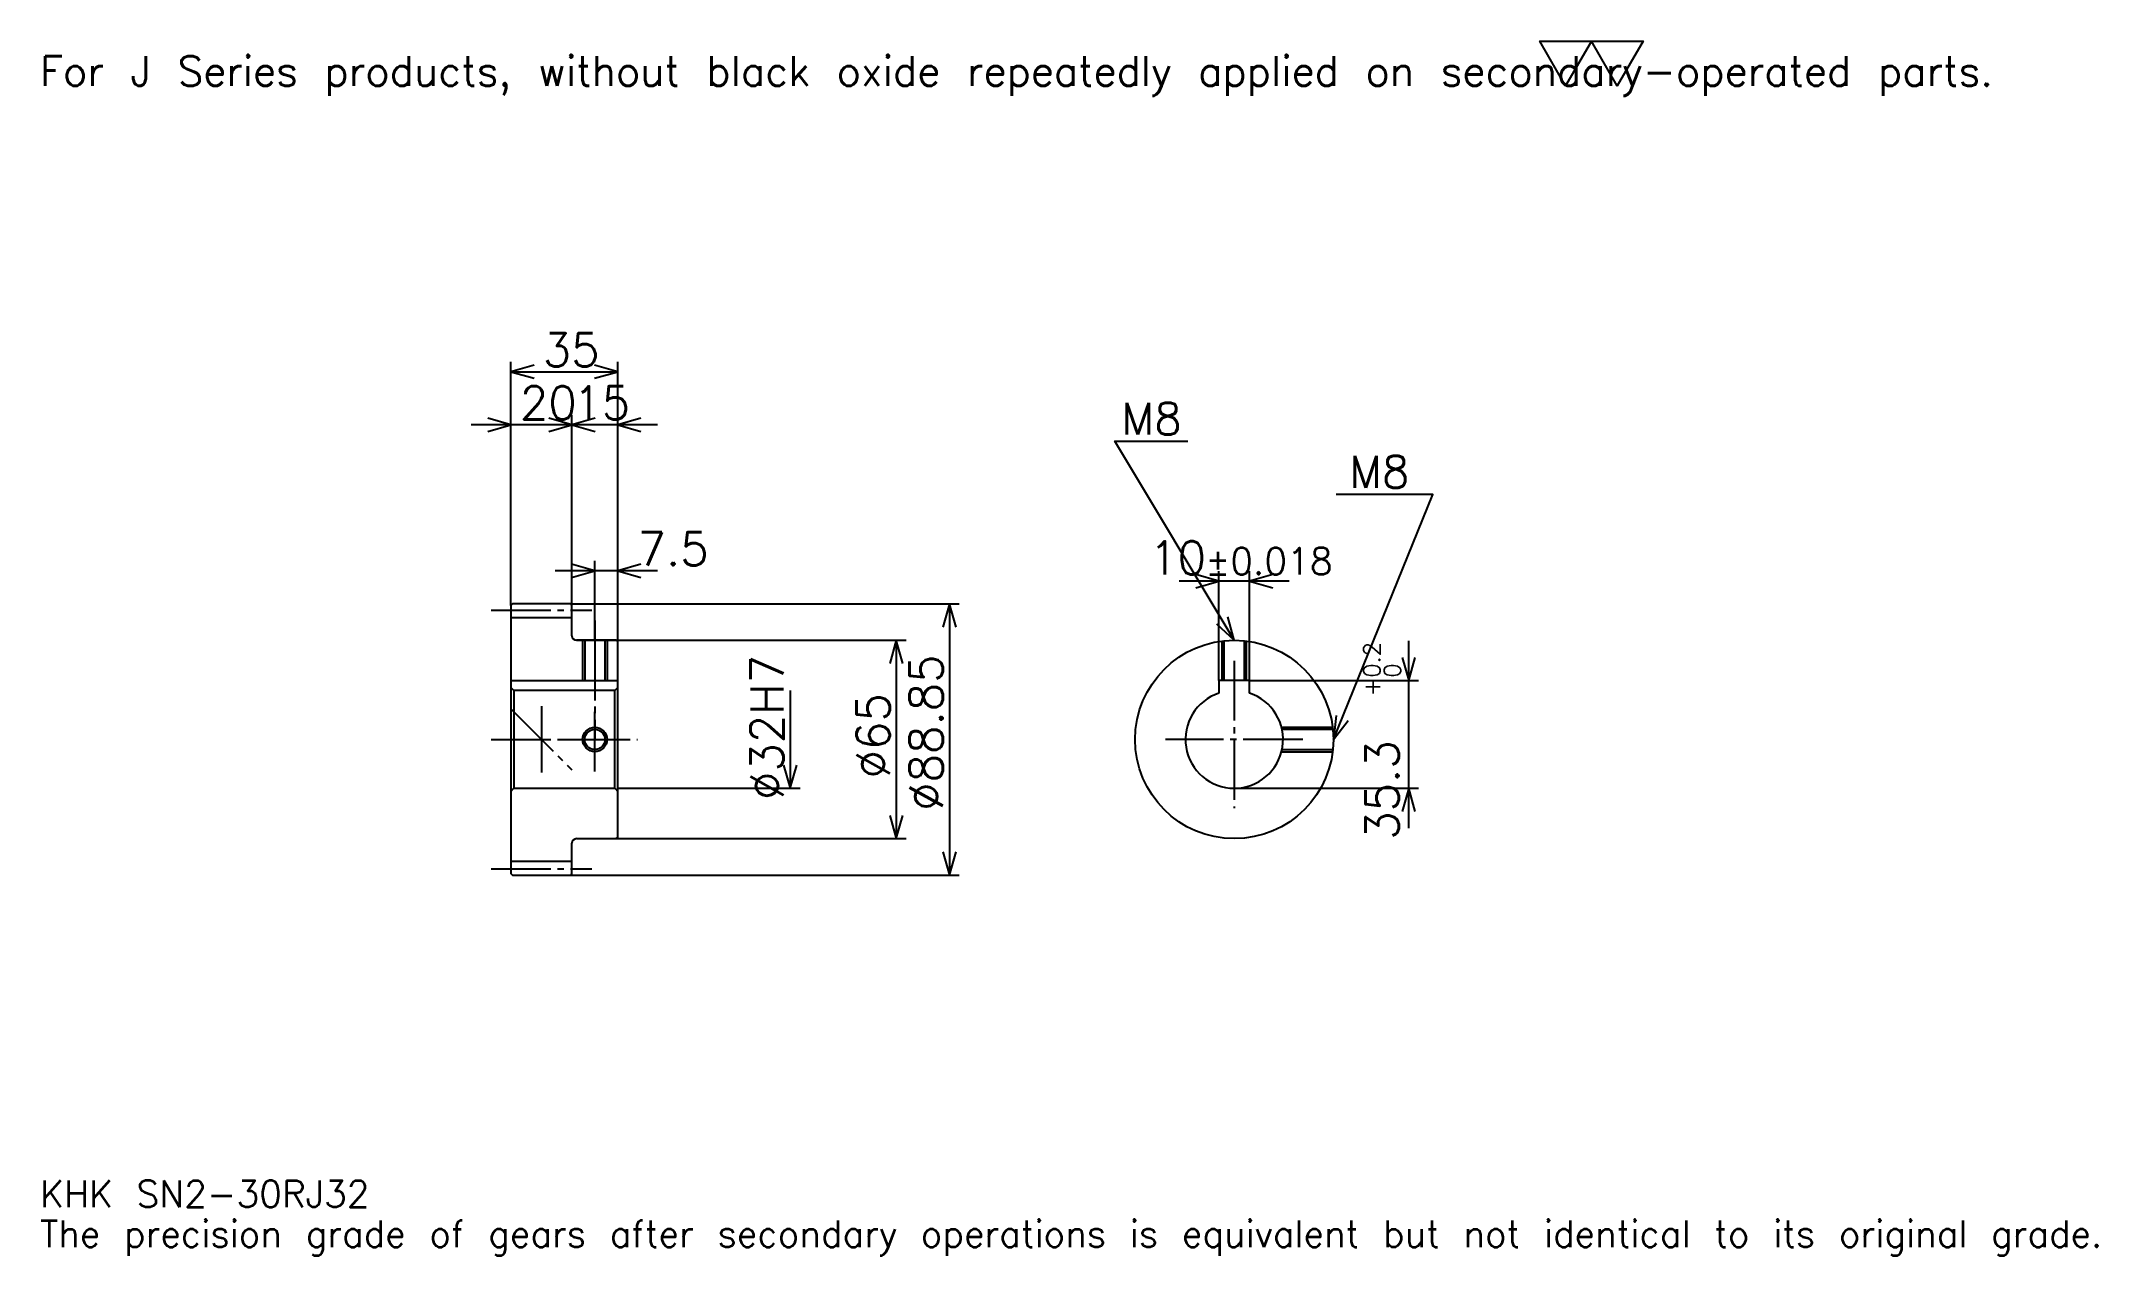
# Model space of a CAD drawing. Extents: x 22 to 696, y 8 to 406.
import ezdxf

# ---------------------------------------------------------------- set-up
doc = ezdxf.new("R2010")
doc.units = 0
doc.linetypes.add('DASHDOT', pattern=[26.086956, 19.565217, -2.173913, 2.173913, -2.173913])
doc.layers.get('0').update_dxf_attribs({"linetype": 'CONTINUOUS'})
doc.layers.add('DASHDOT', color=6, linetype='DASHDOT')
doc.styles.add('KANJI', font='TXT', dxfattribs={"bigfont": 'BIGFONT'})

msp = doc.modelspace()

# ---------------------------------------------------------------- linework, layer by layer
at = {"color": 5}
for p, q in [((176.086945, 221.600327), (176.086945, 300.948151)), ((176.086945, 297.687286), (211.086945, 297.687286)), ((211.086945, 221.600327), (211.086945, 300.948151)), ((196.086945, 221.600327), (196.086945, 283.556854)), ((209.130432, 280.295959), (163.043472, 280.295959)), ((224.130432, 280.295959), (183.043472, 280.295959)), ((224.130432, 232.469894), (190.543472, 232.469894)), ((203.586945, 221.600327), (203.586945, 235.730759)), ((408.152161, 196.473923), (408.152161, 232.343475)), ((418.152161, 196.473923), (418.152161, 232.343475)), ((431.195618, 229.082611), (395.108704, 229.082611)), ((176.086945, 221.100327), (176.086945, 221.600327)), ((195.586945, 221.600327), (211.086945, 221.600327)), ((196.086945, 221.100327), (196.086945, 221.600327)), ((203.586945, 209.67392), (203.586945, 221.600327)), ((203.586945, 209.67392), (203.586945, 221.600327)), ((211.086945, 221.600327), (323.043457, 221.600327)), ((211.086945, 209.17392), (211.086945, 221.600327)), ((319.782593, 221.600327), (319.782593, 132.747513)), ((197.586945, 209.67392), (211.086945, 209.67392)), ((211.086945, 209.67392), (305.652161, 209.67392)), ((302.391296, 209.67392), (302.391296, 144.67392)), ((470.32608, 148.130447), (470.32608, 209.517395)), ((418.152161, 196.473923), (473.586945, 196.473923)), ((267.608704, 193.17392), (267.608704, 161.17392)), ((211.086945, 161.17392), (270.869568, 161.17392)), ((413.152161, 161.17392), (473.586945, 161.17392)), ((197.586945, 144.67392), (211.086945, 144.67392)), ((211.086945, 144.67392), (305.652161, 144.67392)), ((195.586945, 132.747513), (211.086945, 132.747513)), ((211.086945, 132.747513), (323.043457, 132.747513))]:
    msp.add_line(p, q, dxfattribs=at)
at = {"color": 4}
for p, q in [((176.086945, 217.100327), (196.086945, 217.100327)), ((176.086945, 196.473923), (211.086945, 196.473923)), ((177.086945, 193.17392), (177.086945, 161.17392)), ((210.086945, 193.17392), (211.086945, 194.17392)), ((210.086945, 161.17392), (211.086945, 160.17392)), ((176.086945, 137.247513), (196.086945, 137.247513))]:
    msp.add_line(p, q, dxfattribs=at)
at = {"color": 7}
msp.add_line((186.086945, 188.043488), (186.086945, 166.304352), dxfattribs=at)
msp.add_lwpolyline([(521.739136, 391.304352), (513.260864, 406), (547.17395, 406), (538.695679, 391.304352), (530.217407, 406), (521.739136, 391.304352)], dxfattribs=at)
at = {"color": 5}
for points in [[(183.695633, 299.861206), (176.086945, 297.687286), (183.695633, 295.513367)], [(203.478241, 295.513367), (211.086945, 297.687286), (203.478241, 299.861206)], [(168.478256, 278.12207), (176.086945, 280.295959), (168.478256, 282.469879)], [(188.478241, 278.12207), (196.086945, 280.295959), (188.478241, 282.469879)], [(203.695648, 282.469879), (196.086945, 280.295959), (203.695648, 278.12207)], [(218.695648, 282.469879), (211.086945, 280.295959), (218.695648, 278.12207)], [(413.152161, 209.67392), (374.021729, 274.891296), (397.934753, 274.891296)], [(445.652161, 177.17392), (478.260864, 257.5), (446.521729, 257.5)], [(195.978241, 230.295975), (203.586945, 232.469894), (195.978241, 234.643799)], [(218.695648, 234.643799), (211.086945, 232.469894), (218.695648, 230.295975)], [(400.543457, 226.908707), (408.152161, 229.082611), (400.543457, 231.256531)], [(425.760864, 231.256531), (418.152161, 229.082611), (425.760864, 226.908707)], [(321.956512, 213.991638), (319.782593, 221.600327), (317.608673, 213.991638)], [(407.373413, 215.079849), (413.152161, 209.67392), (411.101624, 217.316788)], [(304.565186, 202.065216), (302.391296, 209.67392), (300.217377, 202.065216)], [(468.152161, 204.082611), (470.32608, 196.473923), (472.5, 204.082611)], [(446.499847, 185.04155), (445.652161, 177.17392), (450.528381, 183.406143)], [(265.434784, 168.782623), (267.608704, 161.17392), (269.782593, 168.782623)], [(472.5, 153.565216), (470.32608, 161.17392), (468.152161, 153.565216)], [(300.217377, 152.282623), (302.391296, 144.67392), (304.565186, 152.282623)], [(317.608673, 140.356201), (319.782593, 132.747513), (321.956512, 140.356201)]]:
    msp.add_lwpolyline(points, dxfattribs=at)
at = {"color": 4}
for points in [[(196.086945, 211.17392), (196.086945, 221.100327), (195.586945, 221.600327), (176.586945, 221.600327), (176.086945, 221.100327), (176.086945, 160.17392)], [(197.586945, 144.67392), (210.586945, 144.67392), (211.086945, 145.17392), (211.086945, 209.17392), (210.586945, 209.67392), (197.586945, 209.67392)], [(199.586945, 209.67392), (199.586945, 196.473923)], [(200.261948, 209.67392), (200.261948, 196.473923)], [(206.911942, 209.67392), (206.911942, 196.473923)], [(207.586945, 209.67392), (207.586945, 196.473923)], [(409.152161, 196.473923), (409.152161, 209.426819)], [(409.827148, 196.473923), (409.827148, 209.503387)], [(416.477173, 196.473923), (416.477173, 209.503387)], [(417.152161, 196.473923), (417.152161, 209.426819)], [(418.152161, 192.372604), (418.152161, 196.473923), (408.152161, 196.473923), (408.152161, 192.372604)], [(176.086945, 160.17392), (177.086945, 161.17392), (210.086945, 161.17392), (210.086945, 193.17392), (177.086945, 193.17392), (176.086945, 194.17392)], [(428.644104, 181.17392), (445.40506, 181.17392)], [(428.802856, 180.498917), (445.481628, 180.498917)], [(428.644104, 173.17392), (445.40506, 173.17392)], [(428.802856, 173.848923), (445.481628, 173.848923)], [(176.086945, 160.17392), (176.086945, 133.247513), (176.586945, 132.747513), (195.586945, 132.747513), (196.086945, 133.247513), (196.086945, 143.17392)]]:
    msp.add_lwpolyline(points, dxfattribs=at)
for centre, radius in [((413.152161, 177.17392), 32.5), ((203.586945, 177.17392), 3.325)]:
    msp.add_circle(centre, radius, dxfattribs=at)
at = {"color": 7}
msp.add_circle((203.586945, 177.17392), 4, dxfattribs=at)
at = {"color": 4}
for centre, radius, start, end in [((197.586945, 211.17392), 1.5, 180, 270), ((413.152161, 177.17392), 16, 108.209957329, 71.790042671), ((197.586945, 143.17392), 1.5, 90, 180)]:
    msp.add_arc(centre, radius, start, end, dxfattribs=at)
at = {"layer": 'DASHDOT', "color": 7}
for p, q in [((169.565201, 219.600327), (202.608688, 219.600327)), ((203.586945, 209.67392), (203.586945, 177.17392)), ((413.152161, 202.995667), (413.152161, 154.652176)), ((176.086945, 187.17392), (196.086945, 167.17392)), ((169.565201, 177.17392), (217.608688, 177.17392)), ((435.673889, 177.17392), (390.630432, 177.17392)), ((169.565201, 134.747513), (202.608688, 134.747513))]:
    msp.add_line(p, q, dxfattribs=at)
for points in [[(203.586945, 216.195663), (203.586945, 189.952179)], [(203.586945, 166.652176), (203.586945, 187.695663)], [(193.065201, 177.17392), (214.108688, 177.17392)]]:
    msp.add_lwpolyline(points, dxfattribs=at)

# ---------------------------------------------------------------- texts
at = {"color": 7, "style": 'KANJI'}
for s, height, p in [('For J Series products, without black oxide repeatedly applied on secondary-operated parts.', 9.782609, (21.73913, 391.304352)), ('35', 10.869565, (186.521729, 299.426422)), ('20', 10.869565, (179.021729, 282.035095)), ('15', 10.869565, (196.521729, 282.035095)), ('M8', 10.434783, (376.195618, 277.065216)), ('M8', 10.434783, (450.869568, 259.67392)), ('7.5', 10.869565, (217.608688, 234.209015)), ('10', 10.869565, (385.280457, 231.256531)), ('%%p0.018', 8.695652, (403.648682, 231.256531)), ('KHK SN2-30RJ32', 8.695652, (21.73913, 23.913044)), ('The precision grade of gears after secondary operations is equivalent but not identical to its original grade.', 8.695652, (21.73913, 10.869565))]:
    msp.add_text(s, height=height, dxfattribs=at).set_placement(p)
for s, height, p in [('%%c32H7', 10.869565, (265.434784, 157.33696)), ('%%c88.85', 10.869565, (317.608673, 153.804352)), ('0.2', 5.434783, (460.978241, 197.435638)), ('+', 5.434783, (460.978241, 191.348679)), ('0', 5.434783, (467.717377, 197.435638)), ('%%c65', 10.869565, (300.217377, 164.402176)), ('35.3', 10.869565, (467.065216, 144.300903))]:
    msp.add_text(s, height=height, rotation=90, dxfattribs=at).set_placement(p)

doc.saveas('drawing.dxf')
